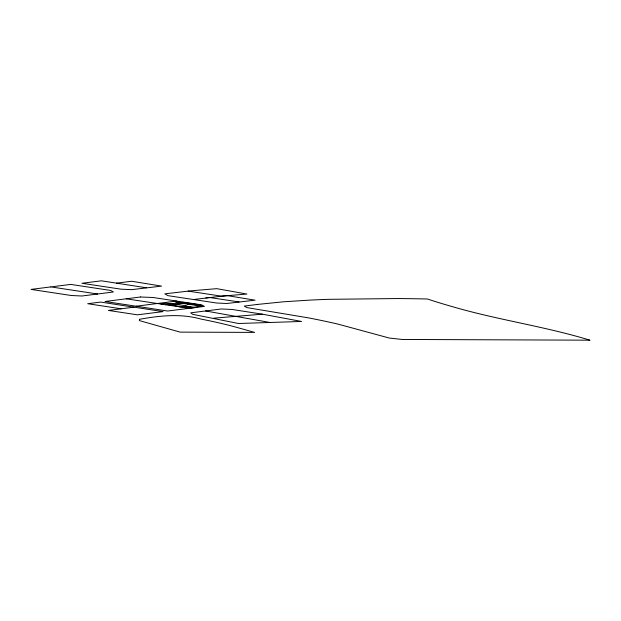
<?xml version="1.0" encoding="UTF-8"?>
<svg xmlns="http://www.w3.org/2000/svg" width="621" height="621" viewBox="0 0 621 621"><rect width="100%" height="100%" fill="white"/><g stroke="black" fill="none" stroke-linecap="round" stroke-linejoin="round"><path stroke-width="0.93" d="M136.084 306.223L176.511 301.053M133.957 307.162L108.427 310.43L137.466 314.824L163.075 311.602L100.555 302.07L87.708 303.708L121.173 308.8M160.823 304.026L166.475 303.304L175.937 304.732M165.551 304.74L171.202 304.018M170.208 304.973L186.502 302.893M170.286 305.454L177.629 304.515L187.092 305.943L179.748 306.883M187.247 304.08L189.506 303.785M185.159 307.224L188.605 306.782L192.471 307.364M197.641 305.625L200.49 305.268M184.484 307.597L190.127 306.875M198.604 305.788L200.862 305.501L178.149 302.078L175.89 302.365L201.515 306.215M50.829 286.91L31.05 289.402L71.283 295.503L81.949 296L113.395 291.979L110.709 290.457L70.732 284.41L50.829 286.91L97.613 293.997M116.476 283.153L131.567 281.251L161.553 286.11L131.536 289.658L120.862 289.153L81.956 283.269L101.386 280.816L146.393 287.779M193.511 299.524L222.403 296.101L246.902 294.036L216.752 288.664L190.616 290.853L164.79 293.842L168.012 295.666L216.55 303.009L226.789 303.498L255.06 300.168L227.224 295.627L221.596 296.178L188.093 291.109M205.823 297.971L209.813 297.475M213.663 318.177L262.373 314.179L301.542 321.461L238.425 323.502L192.72 314.319L190.717 312.837L221.41 308.971L232.122 309.468L262.373 314.179M209.572 297.506L239.101 301.953M185.4 306.161L194.862 307.589L189.211 308.311L126.164 298.81M205.559 310.966L269.988 322.485M139.546 319.303L139.368 320.591L180.129 332.119L254.633 332.406L235.6 327.05A235.747 28.729 4.5 0 0 222.031 323.603L217.063 322.462A220.191 26.835 4.5 0 0 200.956 319.062C180.765 313.426 159.939 315.584 139.546 319.303M140.447 296.985L105.065 301.495L167.639 311.028L204.425 306.394L201.778 304.88L153.162 297.513L140.447 296.985M182.908 302.349L166.614 304.43L189.025 307.806L202.027 306.145L199.853 304.903L182.908 302.349M257.366 304.437L244.255 306.091L246.91 307.605L308.629 317.898A294.121 35.847 4.5 0 1 338.282 324.185L389.359 338.065L402.183 339.454L589.95 340.184C544.47 326.266 497.157 319.862 451.56 306.409A574.596 70.026 4.5 0 1 431.494 300.331L427.403 298.98L415.441 298.763A371.319 45.255 4.5 0 0 397.937 298.546L328.455 299.33A397.277 48.415 4.5 0 0 309.53 300.129L283.58 301.79L257.366 304.437"/></g></svg>
